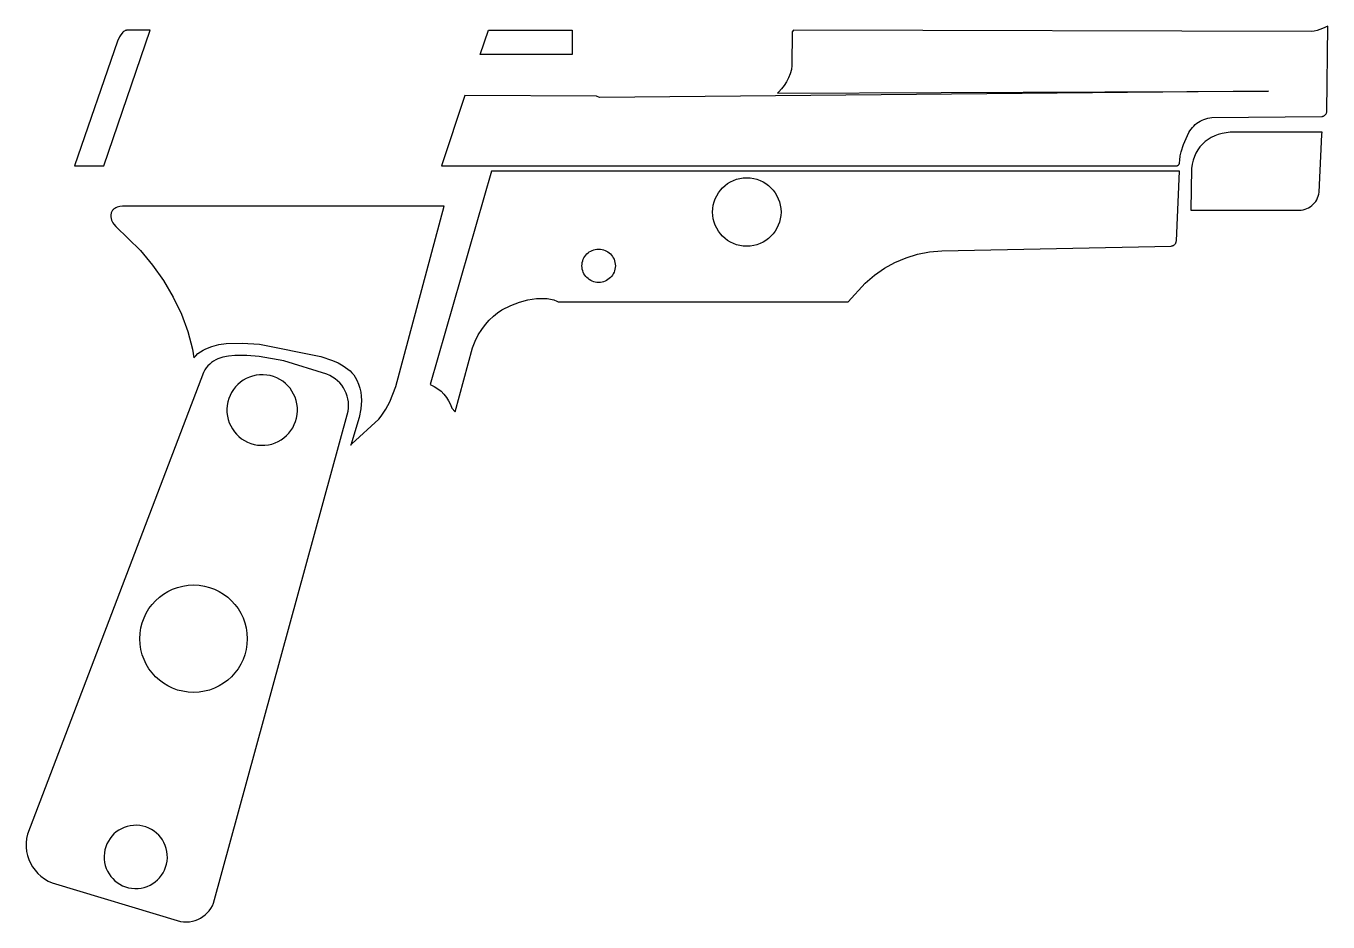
# Model space of a CAD drawing. Header units: metres. Extents: x 185 to 302, y -154 to -73.
import ezdxf

# ---------------------------------------------------------------- set-up
doc = ezdxf.new("R2010")
doc.units = ezdxf.units.M

msp = doc.modelspace()

# ---------------------------------------------------------------- linework, layer by layer
for points in [[(191.723264, -85.70214), (195.89242, -73.496932), (193.77279, -73.496932), (193.734182, -73.502266), (193.696082, -73.511664), (193.658236, -73.524872), (193.620898, -73.541636), (193.584068, -73.561956), (193.511678, -73.611994), (193.441574, -73.673462), (193.37401, -73.744582), (193.246756, -73.909682), (193.132202, -74.094594), (192.947544, -74.473308), (189.082934, -85.701886), (191.723518, -85.701886)], [(300.381924, -73.609454), (253.796546, -73.498456), (253.661418, -73.644506), (253.654306, -76.66101), (253.598934, -77.03058), (253.495048, -77.403706), (253.349252, -77.77226), (253.16815, -78.12786), (252.958854, -78.462378), (252.728222, -78.767686), (252.482858, -79.035656), (252.356874, -79.153004), (296.529252, -78.970886), (236.343698, -79.540354), (236.07649, -79.429102), (224.219516, -79.35341), (222.105474, -85.703664), (288.238438, -85.70214), (288.270442, -85.697568), (288.301684, -85.689948), (288.33191, -85.679534), (288.360612, -85.66658), (288.388044, -85.651086), (288.413698, -85.633052), (288.437574, -85.612986), (288.459418, -85.590888), (288.478976, -85.566758), (288.496248, -85.54085), (288.51098, -85.513164), (288.522918, -85.484208), (288.531808, -85.453728), (288.53765, -85.421978), (288.550858, -85.184488), (288.600134, -84.795614), (288.680144, -84.43341), (288.898838, -83.785456), (289.378136, -82.705702), (289.469322, -82.542634), (289.571938, -82.388456), (289.685476, -82.243422), (289.809428, -82.10804), (289.942778, -81.982564), (290.084764, -81.867248), (290.234878, -81.762346), (290.392358, -81.668366), (290.556442, -81.585562), (290.726368, -81.514442), (290.901628, -81.455006), (291.08146, -81.408016), (291.265102, -81.373472), (291.451792, -81.351882), (301.340266, -81.256632), (301.390304, -81.249266), (301.438564, -81.237074), (301.484792, -81.22031), (301.528988, -81.199228), (301.570644, -81.174336), (301.609506, -81.145634), (301.645574, -81.113376), (301.67834, -81.077816), (301.70755, -81.039208), (301.733204, -80.997806), (301.754794, -80.954118), (301.772066, -80.908144), (301.78502, -80.860138), (301.793148, -80.810354), (301.888906, -73.11263), (301.394622, -73.33488), (300.908974, -73.50252), (300.645068, -73.568306), (300.38167, -73.609708)], [(225.593402, -75.68438), (226.337876, -73.498456), (233.879136, -73.498456), (233.879136, -75.68438), (225.593402, -75.68438)], [(289.554666, -89.680034), (299.480224, -89.67089), (299.658278, -89.643712), (299.830236, -89.599516), (299.995082, -89.539318), (300.152054, -89.46388), (300.300136, -89.374218), (300.438312, -89.271094), (300.56582, -89.155524), (300.681644, -89.02827), (300.785022, -88.890348), (300.874938, -88.74252), (300.95063, -88.585802), (301.011082, -88.42121), (301.055532, -88.249252), (301.082964, -88.071198), (301.33671, -82.884772), (301.378366, -82.656426), (293.096696, -82.670396), (292.723824, -82.711798), (292.365176, -82.780378), (292.022276, -82.875628), (291.696394, -82.99704), (291.3888, -83.144106), (291.101018, -83.316572), (290.834318, -83.513676), (290.58997, -83.735418), (290.369498, -83.981036), (290.174172, -84.250276), (290.005262, -84.542376), (289.864292, -84.857082), (289.752532, -85.19414), (289.671506, -85.552788), (289.622484, -85.932772), (289.55492, -89.67978)], [(226.608132, -86.167976), (221.108016, -105.381552), (221.463362, -105.545636), (221.786196, -105.74528), (222.076772, -105.977182), (222.334836, -106.23804), (222.560388, -106.524298), (222.753682, -106.832908), (222.914464, -107.160314), (223.042734, -107.503214), (223.347026, -107.819444), (224.921064, -102.062788), (225.158046, -101.456998), (225.43008, -100.908866), (225.732848, -100.415344), (226.062032, -99.973384), (226.413568, -99.580192), (226.783138, -99.232974), (227.166678, -98.928682), (227.55987, -98.664522), (228.357938, -98.245168), (229.143814, -97.951544), (229.883208, -97.760536), (230.66248, -97.640902), (231.292908, -97.621852), (231.611424, -97.64268), (231.92232, -97.687638), (232.21823, -97.759774), (232.491534, -97.862136), (232.617518, -97.925636), (258.720336, -97.925636), (260.241034, -96.23933), (261.072884, -95.528638), (261.968742, -94.910148), (262.92048, -94.38767), (263.920732, -93.965014), (264.96137, -93.645736), (266.034774, -93.4339), (267.13307, -93.333062), (287.792922, -92.913454), (287.843214, -92.90431), (287.891728, -92.890594), (287.93821, -92.872306), (287.982406, -92.849954), (288.024062, -92.823792), (288.062924, -92.79382), (288.098738, -92.760546), (288.13125, -92.72397), (288.16046, -92.6846), (288.18586, -92.642436), (288.207196, -92.597986), (288.224468, -92.55125), (288.237422, -92.502482), (288.24555, -92.451936), (288.540952, -86.167468), (226.60864, -86.167468)], [(252.670056, -89.846404), (252.654054, -90.161364), (252.607318, -90.46718), (252.531372, -90.762328), (252.42774, -91.045284), (252.297946, -91.314524), (252.143768, -91.568524), (251.966476, -91.80576), (251.767594, -92.024454), (251.5489, -92.223336), (251.311918, -92.400628), (251.057918, -92.554806), (250.788678, -92.6846), (250.505722, -92.788232), (250.210574, -92.864178), (249.904758, -92.910914), (249.589798, -92.926916), (249.274838, -92.910914), (248.969022, -92.864178), (248.673874, -92.788232), (248.390918, -92.6846), (248.121678, -92.554806), (247.867678, -92.400628), (247.630442, -92.223336), (247.411748, -92.024454), (247.212866, -91.80576), (247.035574, -91.568524), (246.881396, -91.314524), (246.751602, -91.045284), (246.64797, -90.762328), (246.572024, -90.46718), (246.525288, -90.161364), (246.509286, -89.846404), (246.525288, -89.531444), (246.572024, -89.225628), (246.64797, -88.93048), (246.751602, -88.647524), (246.881396, -88.378284), (247.035574, -88.124284), (247.212866, -87.887048), (247.411748, -87.668354), (247.630442, -87.469472), (247.867678, -87.29218), (248.121678, -87.138002), (248.390918, -87.008208), (248.673874, -86.904576), (248.969022, -86.82863), (249.274838, -86.781894), (249.589798, -86.765892), (249.904758, -86.781894), (250.210574, -86.82863), (250.505722, -86.904576), (250.788678, -87.008208), (251.057918, -87.138002), (251.311918, -87.29218), (251.5489, -87.469472), (251.767594, -87.668354), (251.966476, -87.887048), (252.143768, -88.124284), (252.297946, -88.378284), (252.42774, -88.647524), (252.531372, -88.93048), (252.607318, -89.225628), (252.654054, -89.531444), (252.670056, -89.846404)], [(193.42481, -89.326466), (193.169286, -89.356946), (193.04508, -89.382854), (192.925446, -89.41816), (192.811908, -89.464388), (192.706244, -89.523316), (192.656968, -89.55786), (192.610232, -89.596214), (192.56629, -89.638632), (192.525396, -89.685114), (192.483486, -89.742518), (192.447926, -89.803224), (192.418462, -89.866724), (192.395094, -89.93251), (192.377314, -90.000328), (192.365122, -90.06967), (192.358264, -90.140282), (192.360042, -90.283538), (192.381124, -90.427048), (192.419732, -90.56751), (192.474596, -90.70213), (192.543684, -90.82786), (192.62344, -90.94597), (192.807844, -91.163648), (195.038218, -93.32341), (196.117464, -94.62389), (197.102476, -96.02216), (197.973188, -97.4979), (198.70928, -99.03079), (199.290686, -100.60051), (199.69734, -102.18674), (199.828658, -102.979728), (200.006204, -102.77729), (200.203816, -102.593648), (200.420478, -102.428294), (200.655428, -102.280466), (200.90765, -102.149656), (201.4601, -101.936296), (202.070462, -101.783388), (202.73137, -101.685852), (204.175106, -101.637084), (205.731618, -101.74986), (211.248244, -102.853998), (212.303106, -103.207312), (212.80501, -103.429816), (213.27364, -103.687118), (213.696804, -103.98252), (213.887304, -104.145588), (214.061802, -104.319324), (214.218774, -104.504236), (214.356696, -104.700832), (214.510112, -104.977946), (214.662512, -105.33126), (214.775288, -105.69067), (214.851234, -106.055668), (214.893652, -106.425492), (214.90559, -106.79938), (214.849964, -107.557316), (214.709248, -108.32465), (213.961218, -110.822994), (213.964774, -110.813596), (213.9696, -110.803944), (213.982046, -110.783878), (213.998048, -110.76305), (214.038942, -110.720124), (216.465404, -108.497116), (216.702132, -108.212382), (217.11793, -107.59059), (217.463624, -106.926634), (218.019884, -105.533444), (222.346012, -89.326466), (193.424302, -89.327482)], [(237.76051, -94.685612), (237.752636, -94.839028), (237.729776, -94.988126), (237.692692, -95.13189), (237.642146, -95.269812), (237.5789, -95.40113), (237.503716, -95.524828), (237.417356, -95.640398), (237.320582, -95.747078), (237.213902, -95.843852), (237.098332, -95.930212), (236.974634, -96.005396), (236.843316, -96.068642), (236.705394, -96.119188), (236.56163, -96.156272), (236.412532, -96.179132), (236.259116, -96.186752), (236.1057, -96.179132), (235.956602, -96.156272), (235.812838, -96.119188), (235.674916, -96.068642), (235.543598, -96.005396), (235.4199, -95.930212), (235.30433, -95.843852), (235.19765, -95.747078), (235.100876, -95.640398), (235.014516, -95.524828), (234.939332, -95.40113), (234.876086, -95.269812), (234.82554, -95.13189), (234.788456, -94.988126), (234.765596, -94.839028), (234.757722, -94.685612), (234.765596, -94.532196), (234.788456, -94.383098), (234.82554, -94.239334), (234.876086, -94.101412), (234.939332, -93.970094), (235.014516, -93.846396), (235.100876, -93.730826), (235.19765, -93.624146), (235.30433, -93.527372), (235.4199, -93.441012), (235.543598, -93.365828), (235.674916, -93.302582), (235.812838, -93.252036), (235.956602, -93.214952), (236.1057, -93.192092), (236.259116, -93.184218), (236.412532, -93.192092), (236.56163, -93.214952), (236.705394, -93.252036), (236.843316, -93.302582), (236.974634, -93.365828), (237.098332, -93.441012), (237.213902, -93.527372), (237.320582, -93.624146), (237.417356, -93.730826), (237.503716, -93.846396), (237.5789, -93.970094), (237.642146, -94.101412), (237.692692, -94.239334), (237.729776, -94.383098), (237.752636, -94.532196), (237.76051, -94.685612)], [(211.807806, -104.449372), (207.935322, -103.253032), (205.696312, -102.844346), (204.584808, -102.754684), (203.510388, -102.767384), (202.952858, -102.823518), (202.451716, -102.919022), (202.004168, -103.062024), (201.799698, -103.153972), (201.60742, -103.260906), (201.42708, -103.383842), (201.25817, -103.523796), (201.100436, -103.681784), (200.953624, -103.858822), (200.817226, -104.055926), (200.690734, -104.274112), (184.846722, -145.846038), (184.76722, -146.233642), (184.730136, -146.620738), (184.7342, -147.004786), (184.777888, -147.382738), (184.859676, -147.7518), (184.978294, -148.109178), (185.132218, -148.452078), (185.320178, -148.777452), (185.540396, -149.08276), (185.791602, -149.364954), (186.072526, -149.621494), (186.38139, -149.849332), (186.716924, -150.045674), (187.077858, -150.207726), (198.64451, -153.688288), (198.913242, -153.723594), (199.179942, -153.731214), (199.443086, -153.712418), (199.700896, -153.667968), (199.951594, -153.59888), (200.193656, -153.50617), (200.425304, -153.3906), (200.64476, -153.25344), (200.850246, -153.095452), (201.040238, -152.917652), (201.212958, -152.720802), (201.366628, -152.506172), (201.49947, -152.274524), (201.60996, -152.027128), (213.714076, -107.78236), (213.74989, -107.50042), (213.759034, -107.220004), (213.74227, -106.942636), (213.70036, -106.670094), (213.634066, -106.403902), (213.54415, -106.145838), (213.431628, -105.897172), (213.297008, -105.659936), (213.141306, -105.435654), (212.965284, -105.22585), (212.769704, -105.032048), (212.555328, -104.856026), (212.323172, -104.699308), (212.073744, -104.563672), (211.80806, -104.450642)], [(202.806046, -107.576874), (202.813412, -107.901994), (202.852782, -108.218478), (202.922632, -108.524802), (203.021438, -108.819442), (203.147422, -109.10062), (203.299314, -109.366812), (203.475336, -109.61624), (203.673964, -109.84738), (203.893674, -110.058454), (204.132942, -110.247938), (204.390244, -110.414054), (204.664056, -110.555278), (204.952854, -110.670086), (205.25486, -110.7567), (205.568804, -110.813596), (205.892908, -110.838996), (206.218028, -110.83163), (206.534512, -110.79226), (206.840836, -110.72241), (207.135476, -110.623604), (207.416654, -110.49762), (207.682846, -110.345728), (207.932274, -110.169706), (208.163414, -109.971078), (208.374488, -109.751368), (208.563972, -109.5121), (208.730088, -109.254798), (208.871312, -108.980986), (208.98612, -108.692188), (209.072734, -108.390182), (209.12963, -108.076238), (209.15503, -107.752134), (209.147664, -107.427014), (209.108294, -107.11053), (209.038444, -106.804206), (208.939638, -106.509566), (208.813654, -106.228388), (208.661762, -105.962196), (208.48574, -105.712768), (208.287112, -105.481628), (208.067402, -105.270554), (207.828134, -105.08107), (207.570832, -104.914954), (207.29702, -104.77373), (207.008222, -104.658922), (206.706216, -104.572308), (206.392272, -104.515412), (206.068168, -104.490012), (205.743048, -104.497378), (205.426564, -104.536748), (205.12024, -104.606598), (204.8256, -104.705404), (204.544422, -104.831388), (204.27823, -104.98328), (204.028802, -105.159302), (203.797662, -105.35793), (203.586588, -105.57764), (203.397104, -105.816908), (203.230988, -106.07421), (203.089764, -106.348022), (202.974956, -106.63682), (202.888342, -106.938826), (202.831446, -107.25277), (202.806046, -107.576874)], [(204.636878, -128.241552), (204.611986, -128.735836), (204.538834, -129.215896), (204.419708, -129.679192), (204.257148, -130.123438), (204.053694, -130.546094), (203.811632, -130.94462), (203.533248, -131.31673), (203.221336, -131.660138), (202.877928, -131.97205), (202.505818, -132.250434), (202.107292, -132.492496), (201.684636, -132.696204), (201.24039, -132.858764), (200.777094, -132.97789), (200.297034, -133.051042), (199.80275, -133.075934), (199.308466, -133.051042), (198.828406, -132.97789), (198.36511, -132.858764), (197.920864, -132.696204), (197.498208, -132.492496), (197.099682, -132.250434), (196.727572, -131.97205), (196.384164, -131.660138), (196.072252, -131.31673), (195.793868, -130.94462), (195.551806, -130.546094), (195.348352, -130.123438), (195.185792, -129.679192), (195.066666, -129.215896), (194.993514, -128.735836), (194.968622, -128.241552), (194.993514, -127.747268), (195.066666, -127.267208), (195.185792, -126.803912), (195.348352, -126.359666), (195.551806, -125.93701), (195.793868, -125.538484), (196.072252, -125.166374), (196.384164, -124.822966), (196.727572, -124.511054), (197.099682, -124.23267), (197.498208, -123.990608), (197.920864, -123.787154), (198.36511, -123.624594), (198.828406, -123.505468), (199.308466, -123.432316), (199.80275, -123.407424), (200.297034, -123.432316), (200.777094, -123.505468), (201.24039, -123.624594), (201.684636, -123.787154), (202.107292, -123.990608), (202.505818, -124.23267), (202.877928, -124.511054), (203.221336, -124.822966), (203.533248, -125.166374), (203.811632, -125.538484), (204.053694, -125.93701), (204.257148, -126.359666), (204.419708, -126.803912), (204.538834, -127.267208), (204.611986, -127.747268), (204.636878, -128.241552)], [(191.756284, -147.80006), (191.762888, -148.091398), (191.798194, -148.375116), (191.860678, -148.64969), (191.94907, -148.913596), (192.0621, -149.165564), (192.198244, -149.40407), (192.355978, -149.62759), (192.534032, -149.8346), (192.730882, -150.02383), (192.945258, -150.193756), (193.17589, -150.3426), (193.421254, -150.469346), (193.68008, -150.572216), (193.950844, -150.649686), (194.232022, -150.700486), (194.522344, -150.723092), (194.813682, -150.716488), (195.0974, -150.681182), (195.371974, -150.618698), (195.63588, -150.530306), (195.887848, -150.417276), (196.126354, -150.281132), (196.349874, -150.123398), (196.556884, -149.945344), (196.746114, -149.748494), (196.91604, -149.534118), (197.064884, -149.303486), (197.19163, -149.058122), (197.2945, -148.799296), (197.372224, -148.528532), (197.423024, -148.247354), (197.44563, -147.957032), (197.439026, -147.665694), (197.40372, -147.381976), (197.341236, -147.107402), (197.252844, -146.843496), (197.139814, -146.591528), (197.00367, -146.353022), (196.845936, -146.129502), (196.667882, -145.922492), (196.471032, -145.733262), (196.256656, -145.56359), (196.026024, -145.414746), (195.78066, -145.288), (195.521834, -145.18513), (195.25107, -145.107406), (194.969892, -145.056606), (194.67957, -145.034), (194.388232, -145.040604), (194.104514, -145.07591), (193.82994, -145.138394), (193.566034, -145.226786), (193.314066, -145.339816), (193.07556, -145.47596), (192.85204, -145.633694), (192.64503, -145.811748), (192.4558, -146.008598), (192.286128, -146.222974), (192.137284, -146.453606), (192.010538, -146.69897), (191.907668, -146.957796), (191.829944, -147.22856), (191.779144, -147.509738), (191.756538, -147.800314)]]:
    msp.add_lwpolyline(points)

doc.saveas('drawing.dxf')
